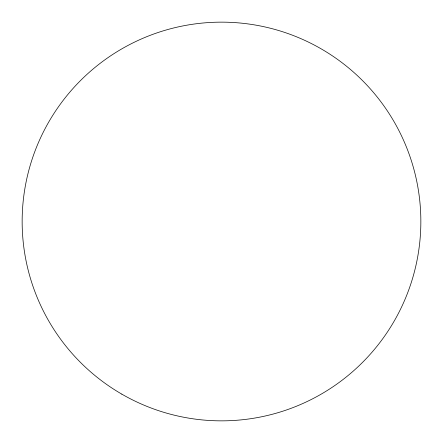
<?xml version="1.0" encoding="UTF-8"?>
<svg xmlns="http://www.w3.org/2000/svg" width="443" height="443" viewBox="0 0 443 443"><rect width="100%" height="100%" fill="white"/><g stroke="black" fill="none" stroke-linecap="round" stroke-linejoin="round"><path stroke-width="0.66" d="M121.825 394.143A199.35 199.35 0 0 0 420.85 221.5A199.35 199.35 0 0 0 121.825 48.857A199.35 199.35 0 0 0 121.825 394.143"/></g></svg>
